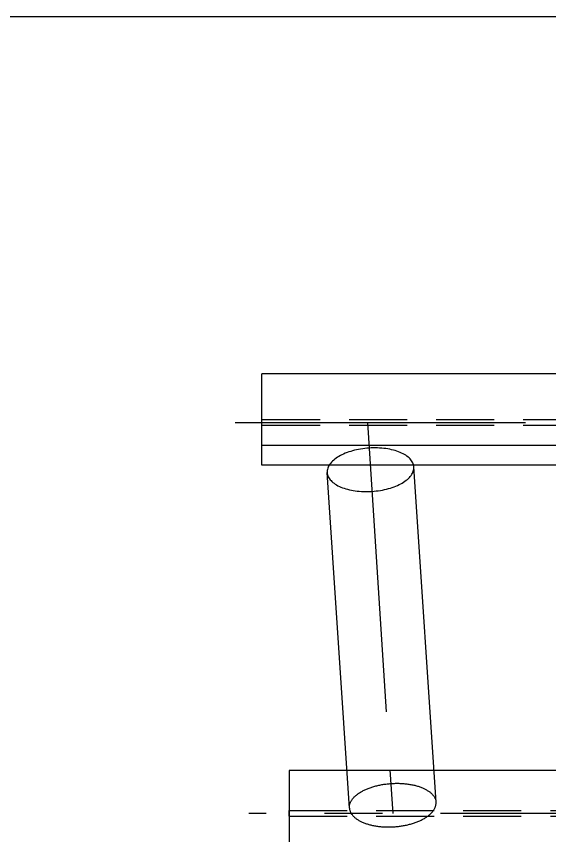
# Model space of a CAD drawing. Extents: x 0 to 13716, y 0 to 9144.
# Drawn here: x 7547 to 8013, y 3586 to 4303 of the extents above; entities that cross this region are included whole.
import ezdxf

# ---------------------------------------------------------------- set-up
doc = ezdxf.new("R2010")
doc.units = 0
doc.header["$LTSCALE"] = 8
for name, pattern in [('CENTER', [50.8, 31.75, -6.35, 6.35, -6.35]), ('HIDDEN', [9.525, 6.35, -3.175]), ('HIDDEN2', [4.7625, 3.175, -1.5875])]:
    doc.linetypes.add(name, pattern=pattern)
for name, color, linetype in [('EMS_CL', 1, 'CENTER'), ('EMS_DIM', 3, 'CONTINUOUS'), ('EMS_HF', 3, 'HIDDEN2'), ('EMS_HIDDEN', 3, 'HIDDEN'), ('EMS_OBJECT', 2, 'CONTINUOUS')]:
    doc.layers.add(name, color=color, linetype=linetype)

msp = doc.modelspace()

# ---------------------------------------------------------------- linework, layer by layer
at = {"layer": 'EMS_CL', "color": 252}
for p, q in [((7738.484, 3947.746), (9838.735, 3947.746)), ((9797.6, 3605.246), (7750.242, 3605.246))]:
    msp.add_line(p, q, dxfattribs=at)
at = {"layer": 'EMS_CL'}
for p in [(7854.051, 3947.746), (7876.213, 2810.246)]:
    msp.add_line(p, (7876.213, 3605.246), dxfattribs=at)
at = {"layer": 'EMS_DIM'}
for p, q in [((7838.296, 3610.003), (7818.873, 3903.81)), ((7914.13, 3615.016), (7894.707, 3908.823))]:
    msp.add_line(p, q, dxfattribs=at)
for points in [[(7818.87, 3903.81, 0), (7818.98, 3902.88, 0), (7819.18, 3901.96, 0), (7819.47, 3901.06, 0), (7819.85, 3900.16, 0), (7820.31, 3899.28, 0), (7820.87, 3898.41, 0), (7821.51, 3897.57, 0), (7822.24, 3896.75, 0), (7823.05, 3895.95, 0), (7823.94, 3895.17, 0), (7824.91, 3894.42, 0), (7825.96, 3893.7, 0), (7827.08, 3893.01, 0), (7828.27, 3892.35, 0), (7829.54, 3891.73, 0), (7830.86, 3891.14, 0), (7832.26, 3890.59, 0), (7833.7, 3890.07, 0), (7835.21, 3889.6, 0), (7836.77, 3889.16, 0), (7838.37, 3888.77, 0), (7840.02, 3888.42, 0), (7841.71, 3888.11, 0), (7843.44, 3887.84, 0), (7845.2, 3887.62, 0), (7846.98, 3887.45, 0), (7848.79, 3887.32, 0), (7850.62, 3887.23, 0), (7852.47, 3887.2, 0), (7854.32, 3887.2, 0), (7856.18, 3887.26, 0), (7858.04, 3887.36, 0), (7859.9, 3887.5, 0), (7861.75, 3887.7, 0), (7863.59, 3887.93, 0), (7865.42, 3888.21, 0), (7867.22, 3888.54, 0), (7869, 3888.9, 0), (7870.74, 3889.31, 0), (7872.46, 3889.76, 0), (7874.13, 3890.25, 0), (7875.77, 3890.78, 0), (7877.36, 3891.34, 0), (7878.9, 3891.95, 0), (7880.38, 3892.58, 0), (7881.81, 3893.25, 0), (7883.18, 3893.95, 0), (7884.49, 3894.68, 0), (7885.73, 3895.44, 0), (7886.9, 3896.23, 0), (7887.99, 3897.04, 0), (7889.01, 3897.87, 0), (7889.96, 3898.72, 0), (7890.82, 3899.59, 0), (7891.6, 3900.48, 0), (7892.3, 3901.38, 0), (7892.91, 3902.29, 0), (7893.44, 3903.21, 0), (7893.88, 3904.14, 0), (7894.22, 3905.08, 0), (7894.48, 3906.01, 0), (7894.65, 3906.95, 0), (7894.72, 3907.89, 0), (7894.71, 3908.82, 0), (7894.6, 3909.75, 0), (7894.4, 3910.67, 0), (7894.11, 3911.58, 0), (7893.73, 3912.47, 0), (7893.27, 3913.35, 0), (7892.71, 3914.22, 0), (7892.07, 3915.06, 0), (7891.34, 3915.89, 0), (7890.53, 3916.69, 0), (7889.64, 3917.46, 0), (7888.67, 3918.21, 0), (7887.62, 3918.93, 0), (7886.5, 3919.62, 0), (7885.31, 3920.28, 0), (7884.04, 3920.91, 0), (7882.72, 3921.5, 0), (7881.33, 3922.05, 0), (7879.88, 3922.56, 0), (7878.37, 3923.04, 0), (7876.81, 3923.47, 0), (7875.21, 3923.87, 0), (7873.56, 3924.22, 0), (7871.87, 3924.53, 0), (7870.14, 3924.79, 0), (7868.38, 3925.01, 0), (7866.6, 3925.19, 0), (7864.79, 3925.32, 0), (7862.96, 3925.4, 0), (7861.11, 3925.44, 0), (7859.26, 3925.43, 0), (7857.4, 3925.38, 0), (7855.54, 3925.28, 0), (7853.68, 3925.13, 0), (7851.83, 3924.94, 0), (7849.99, 3924.7, 0), (7848.16, 3924.42, 0), (7846.36, 3924.1, 0), (7844.58, 3923.73, 0), (7842.84, 3923.32, 0), (7841.12, 3922.87, 0), (7839.45, 3922.38, 0), (7837.81, 3921.86, 0), (7836.22, 3921.29, 0), (7834.68, 3920.69, 0), (7833.2, 3920.05, 0), (7831.77, 3919.38, 0), (7830.4, 3918.68, 0), (7829.09, 3917.95, 0), (7827.85, 3917.19, 0), (7826.68, 3916.41, 0), (7825.59, 3915.6, 0), (7824.57, 3914.77, 0), (7823.62, 3913.91, 0), (7822.76, 3913.04, 0), (7821.98, 3912.16, 0), (7821.28, 3911.26, 0), (7820.67, 3910.34, 0), (7820.14, 3909.42, 0), (7819.7, 3908.49, 0), (7819.36, 3907.56, 0), (7819.1, 3906.62, 0), (7818.93, 3905.68, 0), (7818.86, 3904.74, 0), (7818.87, 3903.81, 0)], [(7838.3, 3610, 0), (7838.34, 3609.54, 0), (7838.4, 3609.08, 0), (7838.49, 3608.61, 0), (7838.6, 3608.16, 0), (7838.73, 3607.7, 0), (7838.89, 3607.25, 0), (7839.07, 3606.8, 0), (7839.27, 3606.35, 0), (7839.49, 3605.91, 0), (7839.74, 3605.47, 0), (7840, 3605.04, 0), (7840.29, 3604.61, 0), (7840.6, 3604.18, 0), (7840.93, 3603.76, 0), (7841.29, 3603.35, 0), (7841.66, 3602.94, 0), (7842.06, 3602.54, 0), (7842.47, 3602.14, 0), (7842.91, 3601.75, 0), (7843.36, 3601.36, 0), (7843.84, 3600.98, 0), (7844.33, 3600.61, 0), (7844.85, 3600.25, 0), (7845.38, 3599.89, 0), (7845.93, 3599.54, 0), (7846.5, 3599.2, 0), (7847.09, 3598.87, 0), (7847.7, 3598.54, 0), (7848.32, 3598.23, 0), (7848.96, 3597.92, 0), (7849.62, 3597.62, 0), (7850.29, 3597.33, 0), (7850.98, 3597.05, 0), (7851.68, 3596.78, 0), (7852.4, 3596.52, 0), (7853.13, 3596.26, 0), (7853.87, 3596.02, 0), (7854.63, 3595.79, 0), (7855.4, 3595.57, 0), (7856.19, 3595.35, 0), (7856.99, 3595.15, 0), (7857.79, 3594.96, 0), (7858.61, 3594.78, 0), (7859.44, 3594.61, 0), (7860.28, 3594.45, 0), (7861.13, 3594.3, 0), (7861.99, 3594.16, 0), (7862.86, 3594.03, 0), (7863.74, 3593.92, 0), (7864.62, 3593.81, 0), (7865.51, 3593.72, 0), (7866.41, 3593.64, 0), (7867.31, 3593.57, 0), (7868.22, 3593.51, 0), (7869.13, 3593.46, 0), (7870.05, 3593.43, 0), (7870.97, 3593.4, 0), (7871.89, 3593.39, 0), (7872.82, 3593.39, 0), (7873.74, 3593.4, 0), (7874.67, 3593.42, 0), (7875.6, 3593.45, 0), (7876.54, 3593.5, 0), (7877.47, 3593.55, 0), (7878.4, 3593.62, 0), (7879.33, 3593.7, 0), (7880.25, 3593.79, 0), (7881.18, 3593.89, 0), (7882.1, 3594, 0), (7883.02, 3594.12, 0), (7883.93, 3594.26, 0), (7884.84, 3594.4, 0), (7885.74, 3594.56, 0), (7886.64, 3594.73, 0), (7887.53, 3594.91, 0), (7888.42, 3595.09, 0), (7889.3, 3595.29, 0), (7890.17, 3595.5, 0), (7891.03, 3595.72, 0), (7891.88, 3595.95, 0), (7892.72, 3596.19, 0), (7893.56, 3596.44, 0), (7894.38, 3596.7, 0), (7895.19, 3596.97, 0), (7895.99, 3597.25, 0), (7896.78, 3597.54, 0), (7897.56, 3597.83, 0), (7898.32, 3598.14, 0), (7899.07, 3598.45, 0), (7899.81, 3598.78, 0), (7900.53, 3599.11, 0), (7901.24, 3599.44, 0), (7901.93, 3599.79, 0), (7902.61, 3600.15, 0), (7903.27, 3600.51, 0), (7903.91, 3600.88, 0), (7904.54, 3601.25, 0), (7905.15, 3601.63, 0), (7905.74, 3602.02, 0), (7906.32, 3602.42, 0), (7906.88, 3602.82, 0), (7907.42, 3603.23, 0), (7907.94, 3603.64, 0), (7908.44, 3604.06, 0), (7908.92, 3604.48, 0), (7909.38, 3604.91, 0), (7909.82, 3605.35, 0), (7910.24, 3605.78, 0), (7910.65, 3606.22, 0), (7911.03, 3606.67, 0), (7911.39, 3607.12, 0), (7911.72, 3607.57, 0), (7912.04, 3608.03, 0), (7912.34, 3608.48, 0), (7912.61, 3608.94, 0), (7912.86, 3609.4, 0), (7913.09, 3609.87, 0), (7913.3, 3610.33, 0), (7913.48, 3610.8, 0), (7913.65, 3611.27, 0), (7913.79, 3611.74, 0), (7913.9, 3612.21, 0), (7914, 3612.68, 0), (7914.07, 3613.15, 0), (7914.12, 3613.61, 0), (7914.15, 3614.08, 0), (7914.15, 3614.55, 0), (7914.13, 3615.02, 0)]]:
    msp.add_polyline3d(points, dxfattribs=at)
at = {"layer": 'EMS_HF'}
msp.add_polyline3d([(7838.3, 3610, 0), (7838.28, 3610.47, 0), (7838.28, 3610.94, 0), (7838.31, 3611.4, 0), (7838.36, 3611.87, 0), (7838.43, 3612.34, 0), (7838.52, 3612.81, 0), (7838.64, 3613.28, 0), (7838.78, 3613.75, 0), (7838.94, 3614.22, 0), (7839.13, 3614.68, 0), (7839.34, 3615.15, 0), (7839.56, 3615.61, 0), (7839.82, 3616.08, 0), (7840.09, 3616.54, 0), (7840.39, 3616.99, 0), (7840.7, 3617.45, 0), (7841.04, 3617.9, 0), (7841.4, 3618.35, 0), (7841.78, 3618.79, 0), (7842.18, 3619.24, 0), (7842.6, 3619.67, 0), (7843.05, 3620.11, 0), (7843.51, 3620.53, 0), (7843.99, 3620.96, 0), (7844.49, 3621.38, 0), (7845.01, 3621.79, 0), (7845.55, 3622.2, 0), (7846.11, 3622.6, 0), (7846.68, 3622.99, 0), (7847.28, 3623.38, 0), (7847.89, 3623.77, 0), (7848.52, 3624.14, 0), (7849.16, 3624.51, 0), (7849.82, 3624.87, 0), (7850.5, 3625.23, 0), (7851.19, 3625.57, 0), (7851.9, 3625.91, 0), (7852.62, 3626.24, 0), (7853.36, 3626.57, 0), (7854.11, 3626.88, 0), (7854.87, 3627.19, 0), (7855.64, 3627.48, 0), (7856.43, 3627.77, 0), (7857.23, 3628.05, 0), (7858.05, 3628.32, 0), (7858.87, 3628.58, 0), (7859.7, 3628.83, 0), (7860.54, 3629.07, 0), (7861.4, 3629.3, 0), (7862.26, 3629.52, 0), (7863.13, 3629.72, 0), (7864.01, 3629.92, 0), (7864.89, 3630.11, 0), (7865.78, 3630.29, 0), (7866.68, 3630.46, 0), (7867.59, 3630.61, 0), (7868.5, 3630.76, 0), (7869.41, 3630.9, 0), (7870.33, 3631.02, 0), (7871.25, 3631.13, 0), (7872.17, 3631.23, 0), (7873.1, 3631.32, 0), (7874.03, 3631.4, 0), (7874.96, 3631.47, 0), (7875.89, 3631.52, 0), (7876.82, 3631.57, 0), (7877.75, 3631.6, 0), (7878.68, 3631.62, 0), (7879.61, 3631.63, 0), (7880.54, 3631.63, 0), (7881.46, 3631.62, 0), (7882.38, 3631.59, 0), (7883.3, 3631.56, 0), (7884.21, 3631.51, 0), (7885.12, 3631.45, 0), (7886.02, 3631.38, 0), (7886.92, 3631.3, 0), (7887.81, 3631.2, 0), (7888.69, 3631.1, 0), (7889.57, 3630.98, 0), (7890.43, 3630.86, 0), (7891.29, 3630.72, 0), (7892.14, 3630.57, 0), (7892.98, 3630.41, 0), (7893.81, 3630.24, 0), (7894.63, 3630.06, 0), (7895.44, 3629.87, 0), (7896.24, 3629.67, 0), (7897.02, 3629.45, 0), (7897.79, 3629.23, 0), (7898.55, 3629, 0), (7899.3, 3628.75, 0), (7900.03, 3628.5, 0), (7900.75, 3628.24, 0), (7901.45, 3627.97, 0), (7902.14, 3627.69, 0), (7902.81, 3627.4, 0), (7903.47, 3627.1, 0), (7904.11, 3626.79, 0), (7904.73, 3626.47, 0), (7905.33, 3626.15, 0), (7905.92, 3625.82, 0), (7906.49, 3625.48, 0), (7907.04, 3625.13, 0), (7907.58, 3624.77, 0), (7908.09, 3624.41, 0), (7908.59, 3624.04, 0), (7909.06, 3623.66, 0), (7909.52, 3623.27, 0), (7909.95, 3622.88, 0), (7910.37, 3622.48, 0), (7910.76, 3622.08, 0), (7911.14, 3621.67, 0), (7911.49, 3621.26, 0), (7911.82, 3620.84, 0), (7912.13, 3620.41, 0), (7912.42, 3619.98, 0), (7912.69, 3619.55, 0), (7912.93, 3619.11, 0), (7913.16, 3618.67, 0), (7913.36, 3618.22, 0), (7913.54, 3617.77, 0), (7913.69, 3617.32, 0), (7913.82, 3616.86, 0), (7913.94, 3616.4, 0), (7914.02, 3615.94, 0), (7914.09, 3615.48, 0), (7914.13, 3615.02, 0)], dxfattribs=at)
at = {"layer": 'EMS_HIDDEN', "color": 252}
for p, q in [((7761.821, 3950.246), (9799.298, 3950.246)), ((7761.821, 3945.246), (9799.298, 3945.246)), ((7785.562, 3607.746), (9775.557, 3607.746)), ((7785.562, 3602.746), (9775.557, 3602.746))]:
    msp.add_line(p, q, dxfattribs=at)
at = {"layer": 'EMS_OBJECT'}
msp.add_line((381, 4303.423), (13525.5, 4303.423), dxfattribs=at)
at = {"layer": 'EMS_OBJECT', "color": 252}
for p, q in [((9799.298, 3990.246), (7761.821, 3990.246)), ((7761.821, 3910.246), (7761.821, 3990.246)), ((7761.821, 3927.746), (9799.298, 3927.746)), ((9799.298, 3910.246), (7761.821, 3910.246)), ((9775.557, 3642.746), (7785.562, 3642.746)), ((7785.562, 3642.746), (7785.562, 3567.746)), ((7785.562, 3607.746), (7785.562, 3607.746)), ((7785.562, 3602.746), (7785.562, 3607.746)), ((7785.562, 3602.746), (7785.562, 3602.746))]:
    msp.add_line(p, q, dxfattribs=at)

doc.saveas('drawing.dxf')
